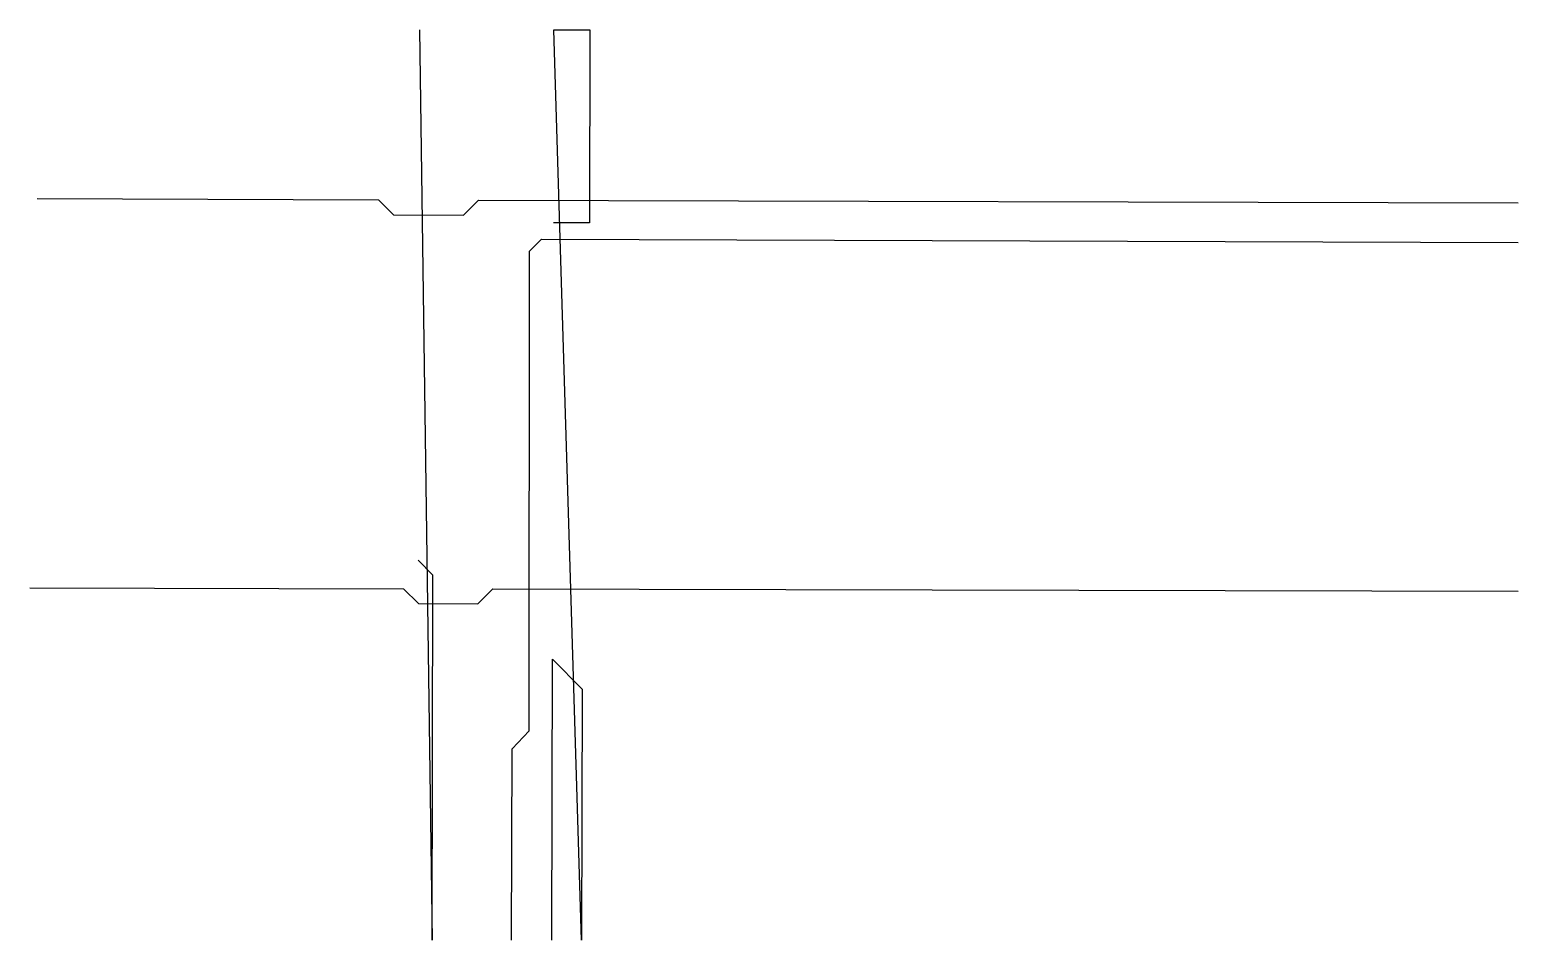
# Model space of a CAD drawing. Header units: feet. Extents: x 102 to 600, y 142 to 447.
import ezdxf

# ---------------------------------------------------------------- set-up
doc = ezdxf.new("R2010")
doc.units = ezdxf.units.FT
for name, color, linetype in [('AGUA', 5, 'UTIL_W'), ('ALCANTARILLADO', 3, 'UTIL_SS'), ('ELECTRICO_AEREO', 1, 'UTIL_EOH')]:
    doc.layers.add(name, color=color, linetype=linetype)
doc.styles.add('LTSTD', font='Arial')
doc.linetypes.add('UTIL_EOH', pattern='A,4,-3,["E(OH)",LTSTD,S=1.2,R=0,X=-3.3,Y=-0.6],-3', length=10)
doc.linetypes.add('UTIL_SS', pattern='A,4,-3,["SS",LTSTD,S=1.2,R=0,X=-2.22,Y=-0.6],-3', length=10)
doc.linetypes.add('UTIL_W', pattern='A,4,-3,["W",LTSTD,S=1.2,R=0,X=-1.86,Y=-0.6],-3', length=10)

msp = doc.modelspace()

# ---------------------------------------------------------------- linework, layer by layer
at = {"layer": 'AGUA'}
msp.add_lwpolyline([(263.2, 142.3), (263.37, 206.33), (269.07, 212.33), (269.17, 372.83), (273.17, 376.83), (599.9, 375.7)], dxfattribs=at)
at = {"layer": 'ALCANTARILLADO'}
msp.add_lwpolyline([(104.57, 390.37), (218.73, 389.97), (223.77, 384.97), (247.1, 384.9), (252.1, 389.9), (599.9, 389)], dxfattribs=at)
at = {"layer": 'ELECTRICO_AEREO'}
for points in [[(232.4, 446.87), (236.63, 142.3), (236.93, 264.43), (231.93, 269.4)], [(276.63, 142.3), (276.87, 236.3), (286.83, 226.27), (286.63, 142.3), (277.4, 446.83), (289.4, 446.83), (289.23, 382.31), (277.24, 382.3)], [(102.07, 260.17), (227.03, 259.9), (232.07, 254.9), (251.9, 254.83), (256.93, 259.83), (599.9, 259.07)]]:
    msp.add_lwpolyline(points, dxfattribs=at)

doc.saveas('drawing.dxf')
